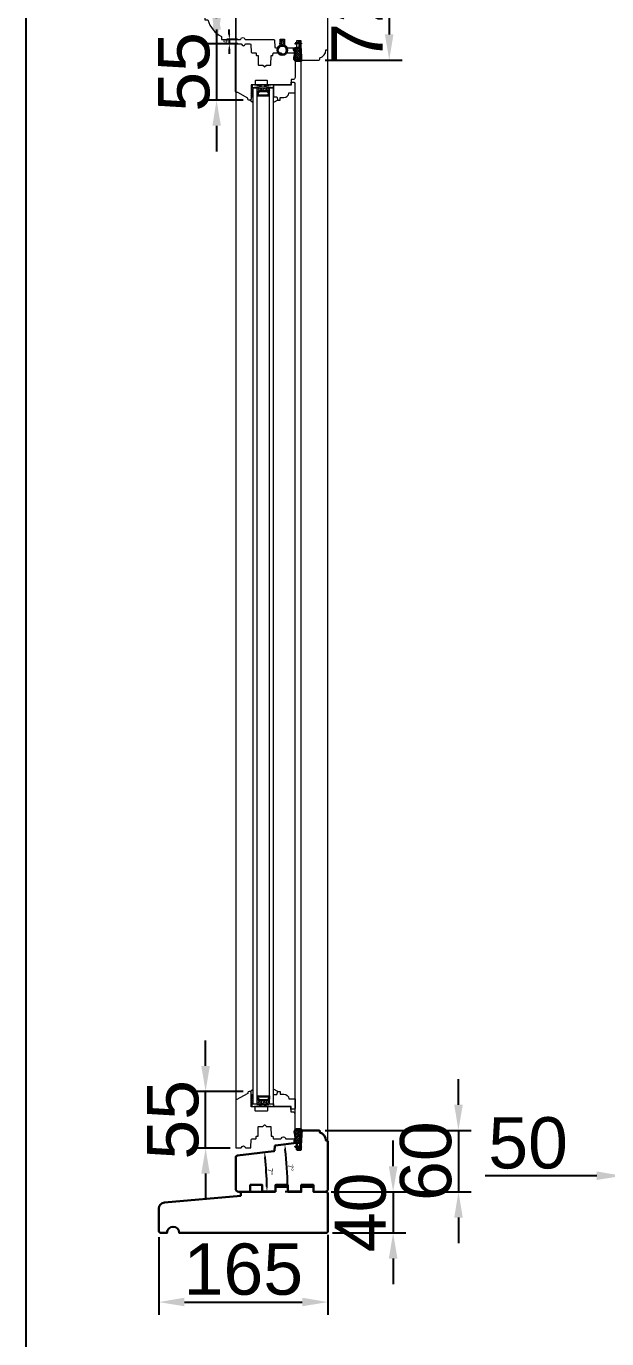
# Model space of a CAD drawing. Header units: millimetres. Extents: x 0 to 182016, y 11 to 3710.
# Drawn here: x 41626 to 42192, y 1060 to 2340 of the extents above; entities that cross this region are included whole.
import ezdxf

# ---------------------------------------------------------------- set-up
doc = ezdxf.new("R2010")
doc.units = ezdxf.units.MM
for name, color, linetype, lineweight in [('Matmenys', 10, 'Continuous', 20), ('OTHER', 251, 'Continuous', 13), ('Stakta', 7, 'Continuous', 25), ('Testinės profilio linijos', 7, 'Continuous', 5), ('Varčia', 7, 'Continuous', 25)]:
    doc.layers.add(name, color=color, linetype=linetype, lineweight=lineweight)
doc.layers.add('Stiklo paketas', color=7, linetype='Continuous')
doc.styles.get("Standard").update_dxf_attribs({"font": 'arial.ttf'})
doc.dimstyles.new('2', dxfattribs={"dimscale": 2, "dimtxt": 2.5, "dimasz": 2.5, "dimexe": 1.25, "dimexo": 0.625, "dimtad": 1, "dimtxsty": 'Standard', "dimcen": 2.5, "dimadec": 0, "dimazin": 0, "dimtfac": 1, "dimtmove": 0, "dimatfit": 3, "dimfxl": 1, "dimarcsym": 0})
doc.dimstyles.new('Padidinti matmenys', dxfattribs={"dimscale": 10, "dimtxt": 5, "dimasz": 2.5, "dimexe": 1.25, "dimexo": 0.625, "dimtad": 1, "dimdec": 1, "dimtxsty": 'Standard', "dimcen": 2.5, "dimadec": 0, "dimazin": 0, "dimtfac": 1, "dimtdec": 1, "dimtmove": 0, "dimatfit": 3, "dimfxl": 1, "dimarcsym": 0})

# ---------------------------------------------------------------- blocks, each defined once
blk = doc.blocks.new('Qlon3053')
at = {"layer": 'Matmenys'}
h = blk.add_hatch(dxfattribs=at)
h.set_pattern_fill('ANSI37', color=252, scale=0.5, angle=-180, style=0)
edge = h.paths.add_edge_path()
edge.add_arc((271882.7, 13480.7), 0.1, 0, 90)
edge.add_line((271882.7, 13480.8), (271881.1, 13480.8))
edge.add_arc((271881.1, 13481), 0.25, 90, 270, ccw=False)
edge.add_line((271881.1, 13481.3), (271883.2, 13481.3))
edge.add_arc((271883.2, 13481.2), 0.1, 0, 90, ccw=False)
edge.add_line((271883.3, 13481.2), (271883.4, 13481.2))
edge.add_line((271883.4, 13481.2), (271883.4, 13483.2))
edge.add_spline(control_points=[(271883.4, 13483.2), (271883.3, 13483.3), (271883.3, 13483.3), (271883.3, 13483.4), (271883.3, 13483.4), (271883.3, 13483.5), (271883.3, 13483.5), (271883.2, 13483.5), (271883.2, 13483.5), (271883.1, 13483.5), (271883, 13483.5), (271882.8, 13483.5), (271882.6, 13483.5), (271882.1, 13483.5), (271881.9, 13483.4), (271881.5, 13483.4), (271881.3, 13483.4), (271880.7, 13483.4), (271880.3, 13483.4), (271879.6, 13483.3), (271879.2, 13483.3), (271878.6, 13483.1), (271878.4, 13483.1), (271878, 13482.9), (271877.8, 13482.8), (271877.5, 13482.6), (271877.3, 13482.4), (271877.1, 13482.2), (271877, 13482), (271876.8, 13481.7), (271876.8, 13481.6), (271876.7, 13481.3), (271876.7, 13481.1), (271876.8, 13480.5), (271876.9, 13480.1), (271877.1, 13479.2), (271877.2, 13478.8), (271877.5, 13477.7), (271877.7, 13477.1), (271877.9, 13476.1), (271877.9, 13475.8), (271878, 13475.2), (271878, 13474.8), (271878, 13474.3), (271877.9, 13474), (271877.8, 13473.6), (271877.7, 13473.5), (271877.5, 13473.2), (271877.4, 13473), (271877.3, 13472.7), (271877.2, 13472.5), (271877.1, 13472.2), (271877.1, 13472), (271877.1, 13471.6), (271877.1, 13471.5), (271877.2, 13471.3), (271877.2, 13471.2), (271877.4, 13471.1), (271877.4, 13471), (271877.7, 13470.9), (271878, 13470.8), (271878.5, 13470.8), (271878.8, 13470.7), (271879.4, 13470.7), (271879.7, 13470.7), (271880.2, 13470.7), (271880.5, 13470.7), (271880.9, 13470.7), (271881.1, 13470.7), (271881.4, 13470.7), (271881.6, 13470.7), (271881.9, 13470.6), (271882, 13470.6), (271882.2, 13470.5), (271882.3, 13470.5), (271882.5, 13470.4), (271882.5, 13470.3), (271882.6, 13470.2), (271882.6, 13470.1), (271882.7, 13470), (271882.7, 13470), (271882.8, 13469.9), (271882.8, 13469.8), (271882.8, 13469.8)], knot_values=[0, 0, 0, 0, 0.224507, 0.224507, 0.377043, 0.377043, 0.52958, 0.52958, 0.808298, 0.808298, 1.087015, 1.087015, 1.624441, 1.624441, 2.161868, 2.161868, 2.699294, 2.699294, 3.774146, 3.774146, 5.033441, 5.033441, 5.86563, 5.86563, 6.506014, 6.506014, 7.146398, 7.146398, 7.799624, 7.799624, 8.35632, 8.35632, 8.913016, 8.913016, 10.239934, 10.239934, 11.566852, 11.566852, 13.597076, 13.597076, 14.458218, 14.458218, 15.319359, 15.319359, 15.985602, 15.985602, 16.506102, 16.506102, 17.026602, 17.026602, 17.547102, 17.547102, 18.167245, 18.167245, 18.717626, 18.717626, 19.146577, 19.146577, 19.575527, 19.575527, 20.389825, 20.389825, 21.204123, 21.204123, 21.965545, 21.965545, 22.726967, 22.726967, 23.222907, 23.222907, 23.718847, 23.718847, 24.018441, 24.018441, 24.25493, 24.25493, 24.411999, 24.411999, 24.550107, 24.550107, 24.688215, 24.688215, 24.809912, 24.809912, 24.809912, 24.809912], degree=3, periodic=0)
edge.add_line((271882.8, 13469.8), (271882.8, 13480.7))
at = {"color": 1}
for p, q in [((271883.4, 13483.2), (271883.4, 13467.9)), ((271883.6, 13483.2), (271883.6, 13467.9)), ((271882.5, 13469.7), (271882.5, 13467.9))]:
    blk.add_line(p, q, dxfattribs=at)
for p, q in [((271883.2, 13481.3), (271881.1, 13481.3)), ((271882.7, 13480.8), (271881.1, 13480.8)), ((271882.8, 13465.8), (271882.8, 13480.7)), ((271883.3, 13465.9), (271883.3, 13481.2)), ((271883.3, 13481.2), (271883.4, 13481.2)), ((271878.4, 13466), (271878.5, 13467)), ((271882.8, 13465.3), (271878.4, 13466)), ((271881.8, 13466.5), (271878.5, 13467)), ((271881.7, 13466), (271881.8, 13466.5)), ((271882.8, 13465.8), (271881.7, 13466)), ((271882.8, 13465.2), (271882.8, 13465.3)), ((271883.3, 13465.2), (271882.8, 13465.2)), ((271884.3, 13467), (271883.3, 13465.9)), ((271884.3, 13466.3), (271883.3, 13465.2)), ((271884.3, 13466.3), (271884.3, 13467))]:
    blk.add_line(p, q)
for centre, radius, start, end in [((271881.1, 13481), 0.25, 90, 270), ((271882.7, 13480.7), 0.1, 0, 90), ((271883.2, 13481.2), 0.1, 0, 90)]:
    blk.add_arc(centre, radius, start, end)
blk.add_spline([(271883.6, 13483.2), (271883.5, 13483.6), (271882.2, 13483.8), (271877.6, 13483), (271876.6, 13481.9), (271876.7, 13479.7), (271877.1, 13478.1), (271877.6, 13475.9), (271877.5, 13473.9), (271877.1, 13473), (271876.9, 13471.1), (271879.7, 13470.4), (271881.2, 13470.4), (271881.9, 13470.3), (271882.3, 13470), (271882.5, 13469.7)], degree=3, dxfattribs=at)
blk.add_open_spline([(271883.4, 13483.2), (271883.3, 13483.3), (271883.3, 13483.3), (271883.3, 13483.4), (271883.3, 13483.4), (271883.3, 13483.5), (271883.3, 13483.5), (271883.2, 13483.5), (271883.2, 13483.5), (271883.1, 13483.5), (271883, 13483.5), (271882.8, 13483.5), (271882.6, 13483.5), (271882.1, 13483.5), (271881.9, 13483.4), (271881.5, 13483.4), (271881.3, 13483.4), (271880.7, 13483.4), (271880.3, 13483.4), (271879.6, 13483.3), (271879.2, 13483.3), (271878.6, 13483.1), (271878.4, 13483.1), (271878, 13482.9), (271877.8, 13482.8), (271877.5, 13482.6), (271877.3, 13482.4), (271877.1, 13482.2), (271877, 13482), (271876.8, 13481.7), (271876.8, 13481.6), (271876.7, 13481.3), (271876.7, 13481.1), (271876.8, 13480.5), (271876.9, 13480.1), (271877.1, 13479.2), (271877.2, 13478.8), (271877.5, 13477.7), (271877.7, 13477.1), (271877.9, 13476.1), (271877.9, 13475.8), (271878, 13475.2), (271878, 13474.8), (271878, 13474.3), (271877.9, 13474), (271877.8, 13473.6), (271877.7, 13473.5), (271877.5, 13473.2), (271877.4, 13473), (271877.3, 13472.7), (271877.2, 13472.5), (271877.1, 13472.2), (271877.1, 13472), (271877.1, 13471.6), (271877.1, 13471.5), (271877.2, 13471.3), (271877.2, 13471.2), (271877.4, 13471.1), (271877.4, 13471), (271877.7, 13470.9), (271878, 13470.8), (271878.5, 13470.8), (271878.8, 13470.7), (271879.4, 13470.7), (271879.7, 13470.7), (271880.2, 13470.7), (271880.5, 13470.7), (271880.9, 13470.7), (271881.1, 13470.7), (271881.4, 13470.7), (271881.6, 13470.7), (271881.9, 13470.6), (271882, 13470.6), (271882.2, 13470.5), (271882.3, 13470.5), (271882.5, 13470.4), (271882.5, 13470.3), (271882.6, 13470.2), (271882.6, 13470.1), (271882.7, 13470), (271882.7, 13470), (271882.8, 13469.9), (271882.8, 13469.8), (271882.8, 13469.8)], degree=3, knots=[0, 0, 0, 0, 0.224507, 0.224507, 0.377043, 0.377043, 0.52958, 0.52958, 0.808298, 0.808298, 1.087015, 1.087015, 1.624441, 1.624441, 2.161868, 2.161868, 2.699294, 2.699294, 3.774146, 3.774146, 5.033441, 5.033441, 5.86563, 5.86563, 6.506014, 6.506014, 7.146398, 7.146398, 7.799624, 7.799624, 8.35632, 8.35632, 8.913016, 8.913016, 10.239934, 10.239934, 11.566852, 11.566852, 13.597076, 13.597076, 14.458218, 14.458218, 15.319359, 15.319359, 15.985602, 15.985602, 16.506102, 16.506102, 17.026602, 17.026602, 17.547102, 17.547102, 18.167245, 18.167245, 18.717626, 18.717626, 19.146577, 19.146577, 19.575527, 19.575527, 20.389825, 20.389825, 21.204123, 21.204123, 21.965545, 21.965545, 22.726967, 22.726967, 23.222907, 23.222907, 23.718847, 23.718847, 24.018441, 24.018441, 24.25493, 24.25493, 24.411999, 24.411999, 24.550107, 24.550107, 24.688215, 24.688215, 24.809912, 24.809912, 24.809912, 24.809912], dxfattribs=at)
blk = doc.blocks.new('*D1662')
at = {"layer": 'Defpoints', "color": 0, "transparency": 16777216}
for p in [(41867.7, 1242.6), (41832.3, 1238.3), (41860.8, 1216), (41857.5, 1203.1), (41868.5, 1203.1)]:
    blk.add_point(p, dxfattribs=at)
at = {"layer": 'Matmenys', "color": 0, "lineweight": -2, "transparency": 16777216}
blk.add_arc((41546, 1203.1), 315, 0.9094, 6.0906, dxfattribs=at)
at = {"layer": 'Matmenys', "color": 0, "transparency": 16777216}
for points in [[(41858.4, 1236.5), (41860.1, 1236.7), (41858.7, 1241.5)], [(41861.8, 1208.1), (41860.2, 1208.1), (41861, 1203.1)]]:
    blk.add_solid(points, dxfattribs=at)
at = {"layer": 'Matmenys', "color": 0, "lineweight": 5, "transparency": 16777216, "insert": (41864.2, 1222.6), "char_height": 5, "attachment_point": 5, "rotation": 273.5}
blk.add_mtext('7°', dxfattribs=at)
blk = doc.blocks.new('*D1663')
at = {"layer": 'Defpoints', "color": 0, "transparency": 16777216}
for p in [(41869.4, 1248.2), (41890, 1250.7), (41880.9, 1218.6), (41882.5, 1203.1), (41893.5, 1203.1)]:
    blk.add_point(p, dxfattribs=at)
at = {"layer": 'Matmenys', "color": 0, "lineweight": -2, "transparency": 16777216}
blk.add_line((41881.3, 1203.1), (41878.7, 1203.1), dxfattribs=at)
blk.add_arc((41502.4, 1203.1), 378.8, 0.7562, 6.2438, dxfattribs=at)
at = {"layer": 'Matmenys', "color": 0, "transparency": 16777216}
for points in [[(41878.1, 1244.2), (41879.8, 1244.4), (41878.4, 1249.3)], [(41882, 1208.1), (41880.3, 1208.1), (41881.2, 1203.1)]]:
    blk.add_solid(points, dxfattribs=at)
at = {"layer": 'Matmenys', "color": 0, "lineweight": 5, "transparency": 16777216, "insert": (41884.2, 1226.5), "char_height": 5, "attachment_point": 5, "rotation": 273.5}
blk.add_mtext('7°', dxfattribs=at)
blk = doc.blocks.new('*D2071')
at = {"color": 0, "lineweight": -2, "transparency": 16777216}
for p, q in [((41801.2, 1325.7), (41801.2, 1350.7)), ((41837.8, 1300.7), (41788.7, 1300.7)), ((41801.2, 1245.7), (41801.2, 1300.7)), ((41825.3, 1245.7), (41788.7, 1245.7)), ((41801.2, 1220.7), (41801.2, 1195.7))]:
    blk.add_line(p, q, dxfattribs=at)
at = {"color": 0, "transparency": 16777216}
for points in [[(41797, 1325.7), (41805.3, 1325.7), (41801.2, 1300.7)], [(41797, 1220.7), (41805.3, 1220.7), (41801.2, 1245.7)]]:
    blk.add_solid(points, dxfattribs=at)
at = {"layer": 'Defpoints', "color": 0, "transparency": 16777216}
for p in [(41801.2, 1300.7), (41844, 1300.7), (41831.5, 1245.7)]:
    blk.add_point(p, dxfattribs=at)
at = {"color": 0, "lineweight": 5, "transparency": 16777216, "insert": (41769.5, 1273.2), "char_height": 50, "attachment_point": 5, "rotation": 90}
blk.add_mtext('55', dxfattribs=at)
blk = doc.blocks.new('*D1665')
at = {"layer": 'Defpoints', "color": 0, "transparency": 16777216}
for p in [(41824.3, 2322.9), (41833.5, 2326.9), (41833.8, 2322.9)]:
    blk.add_point(p, dxfattribs=at)
at = {"layer": 'Matmenys', "color": 0, "lineweight": -2, "transparency": 16777216}
for p, q in [((41824.3, 2331.9), (41824.3, 2336.9)), ((41832.3, 2326.9), (41821.8, 2326.9)), ((41832.5, 2322.9), (41821.8, 2322.9)), ((41824.3, 2326.9), (41824.3, 2322.9)), ((41824.3, 2317.9), (41824.3, 2312.9))]:
    blk.add_line(p, q, dxfattribs=at)
at = {"layer": 'Matmenys', "color": 0, "transparency": 16777216}
for points in [[(41823.5, 2331.9), (41825.2, 2331.9), (41824.3, 2326.9)], [(41823.5, 2317.9), (41825.2, 2317.9), (41824.3, 2322.9)]]:
    blk.add_solid(points, dxfattribs=at)
at = {"layer": 'Matmenys', "color": 0, "lineweight": 5, "transparency": 16777216, "insert": (41820.6, 2324.9), "char_height": 5, "attachment_point": 5, "rotation": 90}
blk.add_mtext('4', dxfattribs=at)
blk = doc.blocks.new('*D2068')
at = {"color": 0, "lineweight": -2, "transparency": 16777216}
for p, q in [((41917.8, 2378.9), (41992.8, 2378.9)), ((41980.3, 2353.9), (41980.3, 2331.9)), ((41917.8, 2306.9), (41992.8, 2306.9))]:
    blk.add_line(p, q, dxfattribs=at)
at = {"color": 0, "transparency": 16777216}
for points in [[(41976.1, 2353.9), (41984.4, 2353.9), (41980.3, 2378.9)], [(41976.1, 2331.9), (41984.4, 2331.9), (41980.3, 2306.9)]]:
    blk.add_solid(points, dxfattribs=at)
at = {"layer": 'Defpoints', "color": 0, "transparency": 16777216}
for p in [(41911.5, 2378.9), (41911.5, 2306.9), (41980.3, 2306.9)]:
    blk.add_point(p, dxfattribs=at)
at = {"color": 0, "lineweight": 5, "transparency": 16777216, "insert": (41948.9, 2342.9), "char_height": 50, "attachment_point": 5, "rotation": 90}
blk.add_mtext('72', dxfattribs=at)
blk = doc.blocks.new('*D2069')
at = {"color": 0, "lineweight": -2, "transparency": 16777216}
for p, q in [((41811.9, 2347.9), (41811.9, 2372.9)), ((41826.3, 2322.9), (41799.4, 2322.9)), ((41811.9, 2322.9), (41811.9, 2267.9)), ((41837.8, 2267.9), (41799.4, 2267.9)), ((41811.9, 2242.9), (41811.9, 2217.9))]:
    blk.add_line(p, q, dxfattribs=at)
at = {"color": 0, "transparency": 16777216}
for points in [[(41807.8, 2347.9), (41816.1, 2347.9), (41811.9, 2322.9)], [(41807.8, 2242.9), (41816.1, 2242.9), (41811.9, 2267.9)]]:
    blk.add_solid(points, dxfattribs=at)
at = {"layer": 'Defpoints', "color": 0, "transparency": 16777216}
for p in [(41832.5, 2322.9), (41811.9, 2267.9), (41844, 2267.9)]:
    blk.add_point(p, dxfattribs=at)
at = {"color": 0, "lineweight": 5, "transparency": 16777216, "insert": (41780.2, 2295.4), "char_height": 50, "attachment_point": 5, "rotation": 90}
blk.add_mtext('55', dxfattribs=at)
blk = doc.blocks.new('*D2070')
at = {"color": 0, "lineweight": -2, "transparency": 16777216}
for p, q in [((41811.9, 2441.7), (41811.9, 2466.7)), ((41837.8, 2416.7), (41799.4, 2416.7)), ((41811.9, 2361.7), (41811.9, 2416.7)), ((41826.5, 2361.7), (41799.4, 2361.7)), ((41811.9, 2336.7), (41811.9, 2311.7))]:
    blk.add_line(p, q, dxfattribs=at)
at = {"color": 0, "transparency": 16777216}
for points in [[(41807.8, 2441.7), (41816.1, 2441.7), (41811.9, 2416.7)], [(41807.8, 2336.7), (41816.1, 2336.7), (41811.9, 2361.7)]]:
    blk.add_solid(points, dxfattribs=at)
at = {"layer": 'Defpoints', "color": 0, "transparency": 16777216}
for p in [(41811.9, 2416.7), (41844, 2416.7), (41832.7, 2361.7)]:
    blk.add_point(p, dxfattribs=at)
at = {"color": 0, "lineweight": 5, "transparency": 16777216, "insert": (41780.2, 2389.2), "char_height": 50, "attachment_point": 5, "rotation": 90}
blk.add_mtext('55', dxfattribs=at)
blk = doc.blocks.new('*D1676')
at = {"color": 0, "lineweight": -2, "transparency": 16777216}
for p, q in [((41755.5, 1158.7), (41755.5, 1082.9)), ((41920.5, 1161.1), (41920.5, 1082.9)), ((41780.5, 1095.4), (41895.5, 1095.4))]:
    blk.add_line(p, q, dxfattribs=at)
at = {"color": 0, "transparency": 16777216}
for points in [[(41780.5, 1099.6), (41780.5, 1091.3), (41755.5, 1095.4)], [(41895.5, 1099.6), (41895.5, 1091.3), (41920.5, 1095.4)]]:
    blk.add_solid(points, dxfattribs=at)
at = {"layer": 'Defpoints', "color": 0, "transparency": 16777216}
for p in [(41920.5, 1167.3), (41755.5, 1164.9), (41920.5, 1095.4)]:
    blk.add_point(p, dxfattribs=at)
at = {"color": 0, "lineweight": 5, "transparency": 16777216, "insert": (41838, 1127.2), "char_height": 50, "attachment_point": 5}
blk.add_mtext('165', dxfattribs=at)
blk = doc.blocks.new('*D1677')
at = {"color": 0, "lineweight": -2, "transparency": 16777216}
for p, q in [((41984.1, 1227.9), (41984.1, 1252.9)), ((41925, 1202.9), (41996.6, 1202.9)), ((41984.1, 1202.9), (41984.1, 1162.9)), ((41925, 1162.9), (41996.6, 1162.9)), ((41984.1, 1137.9), (41984.1, 1112.9))]:
    blk.add_line(p, q, dxfattribs=at)
at = {"color": 0, "transparency": 16777216}
for points in [[(41979.9, 1227.9), (41988.3, 1227.9), (41984.1, 1202.9)], [(41979.9, 1137.9), (41988.3, 1137.9), (41984.1, 1162.9)]]:
    blk.add_solid(points, dxfattribs=at)
at = {"layer": 'Defpoints', "color": 0, "transparency": 16777216}
for p in [(41918.8, 1202.9), (41918.8, 1162.9), (41984.1, 1162.9)]:
    blk.add_point(p, dxfattribs=at)
at = {"color": 0, "lineweight": 5, "transparency": 16777216, "insert": (41952.3, 1182.9), "char_height": 50, "attachment_point": 5, "rotation": 90}
blk.add_mtext('40', dxfattribs=at)
blk = doc.blocks.new('*D1678')
at = {"color": 0, "lineweight": -2, "transparency": 16777216}
for p, q in [((42047.8, 1287.9), (42047.8, 1312.9)), ((41917.8, 1262.9), (42060.3, 1262.9)), ((42047.8, 1262.9), (42047.8, 1202.9)), ((41923.8, 1202.9), (42060.3, 1202.9)), ((42047.8, 1177.9), (42047.8, 1152.9))]:
    blk.add_line(p, q, dxfattribs=at)
at = {"color": 0, "transparency": 16777216}
for points in [[(42043.7, 1287.9), (42052, 1287.9), (42047.8, 1262.9)], [(42043.7, 1177.9), (42052, 1177.9), (42047.8, 1202.9)]]:
    blk.add_solid(points, dxfattribs=at)
at = {"layer": 'Defpoints', "color": 0, "transparency": 16777216}
for p in [(41911.5, 1262.9), (41917.5, 1202.9), (42047.8, 1202.9)]:
    blk.add_point(p, dxfattribs=at)
at = {"color": 0, "lineweight": 5, "transparency": 16777216, "insert": (42016.1, 1232.9), "char_height": 50, "attachment_point": 5, "rotation": 90}
blk.add_mtext('60', dxfattribs=at)
blk = doc.blocks.new('*D2076')
at = {"color": 0, "lineweight": -2, "ltscale": 0.1, "transparency": 16777216}
for p, q in [((42207.7, 1209.2), (42207.7, 1231.1)), ((42257.7, 1209.2), (42257.7, 1231.1)), ((42182.7, 1218.6), (42073.7, 1218.6)), ((42257.7, 1218.6), (42207.7, 1218.6)), ((42282.7, 1218.6), (42307.7, 1218.6))]:
    blk.add_line(p, q, dxfattribs=at)
at = {"color": 0, "ltscale": 0.1, "transparency": 16777216}
for points in [[(42182.7, 1222.8), (42182.7, 1214.5), (42207.7, 1218.6)], [(42282.7, 1222.8), (42282.7, 1214.5), (42257.7, 1218.6)]]:
    blk.add_solid(points, dxfattribs=at)
at = {"layer": 'Defpoints', "color": 0, "ltscale": 0.1, "transparency": 16777216}
for p in [(42207.7, 1218.6), (42207.7, 1202.9), (42257.7, 1202.9)]:
    blk.add_point(p, dxfattribs=at)
at = {"color": 0, "ltscale": 0.1, "transparency": 16777216, "insert": (42115.7, 1250.4), "char_height": 50, "attachment_point": 5}
blk.add_mtext('50', dxfattribs=at)

msp = doc.modelspace()

# ---------------------------------------------------------------- hatches: boundary and pattern name
at = {"lineweight": 0, "ltscale": 0.5}
h = msp.add_hatch(dxfattribs=at)
h.set_pattern_fill('ANSI37', color=256, scale=0.5, style=0)
h.set_pattern_definition([(45, (41845.5122, 2283.4374), (-1.12253, 1.12253), []), (135, (41845.5122, 2283.4374), (-1.12253, -1.12253), [])])
h.paths.add_polyline_path([(41847.5122357, 2270.9374136), (41847.5122357, 2279.9374136), (41845.5122357, 2279.9374136), (41845.5122357, 2270.9374136)])
at = {"lineweight": 0}
h = msp.add_hatch(dxfattribs=at)
h.set_pattern_fill('HEX', color=256, scale=0.25, style=0)
h.set_pattern_definition([(360, (28944.1032, 20627.2084), (-7e-16, -1.374815), [0.79375, -1.5875]), (240, (28944.1032, 20627.2084), (-1.190624716, 0.6874075), [0.79375, -1.5875]), (300, (28944.897, 20627.2084), (-1.190624716, -0.6874075), [0.79375, -1.5875])])
h.paths.add_polyline_path([(41851.5115266, 2279.9374136), (41851.5115266, 2274.9374136), (41853.5115266, 2276.9374136), (41861.5115266, 2276.9374136), (41863.5115266, 2274.9374136), (41863.5122357, 2279.9374136)])
h = msp.add_hatch(dxfattribs=at)
h.set_pattern_fill('JIS_WOOD', color=256, style=0)
h.set_pattern_definition([(315, (28944.1032, 20627.20844), (-0.5, -0.5), [])])
h.paths.add_polyline_path([(41861.5115266, 2276.9374136), (41853.5115266, 2276.9374136), (41851.5115266, 2274.9374136), (41851.5115266, 2271.9374136), (41863.5481092, 2271.9196802), (41863.5115266, 2274.9374136)])
h.paths.add_polyline_path([(41853.9257402, 2275.9374136), (41861.0973131, 2275.9374136), (41862.5115266, 2274.5232), (41862.5115266, 2272.9374136), (41852.5115266, 2272.9374136), (41852.5115266, 2274.5232)], flags=16)
at = {"lineweight": 0, "ltscale": 0.5}
h = msp.add_hatch(dxfattribs=at)
h.set_pattern_fill('ANSI37', color=256, scale=0.5, style=0)
h.set_pattern_definition([(45, (41845.521, 2119.4629), (-1.122532, 1.122532), []), (135, (41845.521, 2119.4629), (-1.122532, -1.122532), [])])
h.paths.add_polyline_path([(41847.5210014, 1297.7324202), (41847.5210014, 1288.7324202), (41845.5210014, 1288.7324202), (41845.5210014, 1297.7324202)])
at = {"lineweight": 0}
h = msp.add_hatch(dxfattribs=at)
h.set_pattern_fill('JIS_WOOD', color=256, style=0)
h.set_pattern_definition([(315, (28944.112, 20463.2339), (-0.5, -0.5), [])])
h.paths.add_polyline_path([(41861.5202923, 1291.7324202), (41853.5202923, 1291.7324202), (41851.5202923, 1293.7324202), (41851.5202923, 1296.7324202), (41863.5568749, 1296.7501536), (41863.5202923, 1293.7324202)])
h.paths.add_polyline_path([(41853.9345059, 1292.7324202), (41861.1060788, 1292.7324202), (41862.5202923, 1294.1466338), (41862.5202923, 1295.7324202), (41852.5202923, 1295.7324202), (41852.5202923, 1294.1466338)], flags=16)
h = msp.add_hatch(dxfattribs=at)
h.set_pattern_fill('HEX', color=256, scale=0.25, style=0)
h.set_pattern_definition([(360, (28944.112, 20463.2339), (-7e-16, -1.374815), [0.79375, -1.5875]), (240, (28944.112, 20463.2339), (-1.190624716, 0.6874075), [0.79375, -1.5875]), (300, (28944.9058, 20463.2339), (-1.190624716, -0.6874075), [0.79375, -1.5875])])
h.paths.add_polyline_path([(41851.5202923, 1288.7324202), (41851.5202923, 1293.7324202), (41853.5202923, 1291.7324202), (41861.5202923, 1291.7324202), (41863.5202923, 1293.7324202), (41863.5210014, 1288.7324202)])
at = {"layer": 'Matmenys'}
h = msp.add_hatch(dxfattribs=at)
h.set_pattern_fill('ANSI37', color=252, scale=0.5, angle=-180, style=0)
h.set_pattern_definition([(225, (-217091.1846, -1033212.1946), (1.1225320151, -1.1225320151), []), (315, (-217091.1846, -1033212.1946), (1.1225320151, 1.1225320151), [])])
edge = h.paths.add_edge_path()
edge.add_arc((41893.6319655, 2308.9434709), 0.1, 273.5893456117, 363.5893456117, ccw=False)
edge.add_line((41893.638226, 2308.8436671), (41892.0905403, 2308.7465839))
edge.add_arc((41892.1061915, 2308.4970743), 0.25, 93.5893456117, 273.5893456117)
edge.add_line((41892.1218427, 2308.2475647), (41894.1685477, 2308.3759503))
edge.add_arc((41894.1622872, 2308.4757542), 0.1, 273.5893456117, 363.589345619)
edge.add_line((41894.262091, 2308.4820147), (41894.337734, 2308.4867596))
edge.add_line((41894.337734, 2308.4867596), (41894.4620484, 2306.5049587))
edge.add_spline(control_points=[(41894.4620484, 2306.5049587), (41894.4502461, 2306.4258002), (41894.4390705, 2306.3558086), (41894.4172766, 2306.2720578), (41894.4078908, 2306.2484934), (41894.3951959, 2306.2246104), (41894.3889467, 2306.2165508), (41894.3633578, 2306.192063), (41894.3341208, 2306.1731701), (41894.229801, 2306.1394668), (41894.1568688, 2306.1263448), (41893.9038858, 2306.1066427), (41893.6900517, 2306.117141), (41893.2475732, 2306.1364692), (41893.0282444, 2306.1409445), (41892.6083535, 2306.1420207), (41892.4052673, 2306.1389887), (41891.81506, 2306.1262783), (41891.4470099, 2306.1131018), (41890.6938284, 2306.1133635), (41890.3170786, 2306.1318598), (41889.7239741, 2306.2350462), (41889.4964032, 2306.2949402), (41889.099302, 2306.4479759), (41888.9275143, 2306.5307252), (41888.5863466, 2306.7347254), (41888.4201439, 2306.8548402), (41888.1289842, 2307.1222853), (41888.0054042, 2307.269959), (41887.8456854, 2307.5511435), (41887.7981315, 2307.6864398), (41887.7385265, 2307.9877386), (41887.7278232, 2308.1513386), (41887.7415671, 2308.7359354), (41887.8363213, 2309.199851), (41888.0080636, 2310.0923471), (41888.0917582, 2310.5194274), (41888.3029445, 2311.597776), (41888.4366786, 2312.2558266), (41888.5616046, 2313.2489285), (41888.5920984, 2313.5525296), (41888.6164338, 2314.1745732), (41888.6088931, 2314.4904773), (41888.5240088, 2315.0396855), (41888.4626701, 2315.2757689), (41888.2902098, 2315.6764203), (41888.1953613, 2315.8350529), (41888.011093, 2316.1337117), (41887.9212354, 2316.2751689), (41887.7651524, 2316.5769518), (41887.6951822, 2316.7420045), (41887.575451, 2317.1071262), (41887.5324485, 2317.3080763), (41887.5085498, 2317.6474929), (41887.5217556, 2317.7894784), (41887.5817948, 2317.9846991), (41887.618535, 2318.0500269), (41887.7270841, 2318.1767503), (41887.7991503, 2318.2359281), (41888.0632379, 2318.3930057), (41888.3043461, 2318.4745053), (41888.8547571, 2318.5911226), (41889.1629522, 2318.6276541), (41889.75917, 2318.6809256), (41890.046721, 2318.7001481), (41890.5772109, 2318.7435075), (41890.8254693, 2318.7656437), (41891.2302716, 2318.801858), (41891.387675, 2318.8159445), (41891.7116073, 2318.8440666), (41891.8899246, 2318.8591026), (41892.1927916, 2318.9273876), (41892.3106136, 2318.9630227), (41892.5230924, 2319.0586194), (41892.6170072, 2319.1117663), (41892.762201, 2319.2304071), (41892.8172191, 2319.2860293), (41892.9063111, 2319.4097965), (41892.9391905, 2319.4734236), (41892.9873586, 2319.5922876), (41893.0042399, 2319.6493647), (41893.0301838, 2319.749945), (41893.0399014, 2319.7943406), (41893.0489373, 2319.8353369)], knot_values=[0, 0, 0, 0, 0.2245066002, 0.2245066002, 0.377043448, 0.377043448, 0.5295802957, 0.5295802957, 0.8082977366, 0.8082977366, 1.0870151774, 1.0870151774, 1.6244414062, 1.6244414062, 2.161867635, 2.161867635, 2.6992938638, 2.6992938638, 3.7741463214, 3.7741463214, 5.0334406395, 5.0334406395, 5.8656302806, 5.8656302806, 6.5060139406, 6.5060139406, 7.1463976006, 7.1463976006, 7.7996240151, 7.7996240151, 8.3563201169, 8.3563201169, 8.9130162187, 8.9130162187, 10.239934143, 10.239934143, 11.5668520673, 11.5668520673, 13.5970761059, 13.5970761059, 14.4582175179, 14.4582175179, 15.3193589298, 15.3193589298, 15.9856015553, 15.9856015553, 16.5061017172, 16.5061017172, 17.0266018791, 17.0266018791, 17.547102041, 17.547102041, 18.1672448488, 18.1672448488, 18.7176261004, 18.7176261004, 19.1465766047, 19.1465766047, 19.5755271091, 19.5755271091, 20.3898249977, 20.3898249977, 21.2041228863, 21.2041228863, 21.9655448497, 21.9655448497, 22.7269668131, 22.7269668131, 23.2229068178, 23.2229068178, 23.7188468224, 23.7188468224, 24.0184411081, 24.0184411081, 24.2549295987, 24.2549295987, 24.4119994701, 24.4119994701, 24.5501072405, 24.5501072405, 24.6882150108, 24.6882150108, 24.8099116426, 24.8099116426, 24.8099116426, 24.8099116426], degree=3, periodic=0)
edge.add_line((41893.0489373, 2319.8353369), (41893.7317694, 2308.9497314))

# ---------------------------------------------------------------- linework, layer by layer
at = {"lineweight": 5}
msp.add_line((41830.521002, 3002.2788935), (41830.5210013, 1287.3540305), dxfattribs=at)
for p, q in [((41892.7695706, 2324.2889589), (41888.4224802, 2323.3055124)), ((41888.4224802, 2323.3055124), (41888.643135, 2322.3301604)), ((41891.8631415, 2323.0586256), (41888.643135, 2322.3301604)), ((41892.8012773, 2323.7834965), (41891.7528141, 2323.5463016)), ((41891.7528141, 2323.5463016), (41891.8631415, 2323.0586256)), ((41893.2593509, 2324.4675473), (41892.7603317, 2324.4362448)), ((41892.7603317, 2324.4362448), (41892.7695706, 2324.2889589)), ((41892.8012773, 2323.7834965), (41893.7317694, 2308.9497314)), ((41894.3258155, 2323.437206), (41893.2593509, 2324.4675473)), ((41893.304971, 2323.7402786), (41894.262091, 2308.4820147)), ((41894.3727135, 2322.6895653), (41893.304971, 2323.7402786)), ((41894.3258155, 2323.437206), (41894.3727135, 2322.6895653)), ((41893.638226, 2308.8436671), (41892.0905403, 2308.7465839)), ((41894.1685477, 2308.3759503), (41892.1218427, 2308.2475647)), ((41894.262091, 2308.4820147), (41894.337734, 2308.4867596))]:
    msp.add_line(p, q)
at = {"color": 1}
for p, q in [((41892.7559692, 2319.8999097), (41892.6455396, 2321.660361)), ((41894.4620484, 2306.5049587), (41893.5063911, 2321.7399034)), ((41894.7587685, 2306.4607185), (41893.7974738, 2321.7855339))]:
    msp.add_line(p, q, dxfattribs=at)
at = {"lineweight": 0}
for p, q in [((41845.5122357, 2279.9374136), (41848.5122357, 2279.9374136)), ((41867.5115266, 2279.9374136), (41846.5115266, 2282.9374136)), ((41867.5115266, 2282.9374136), (41846.5115266, 2279.9374136)), ((41844.5122357, 2267.9374136), (41847.5122357, 2265.6507485)), ((41845.5122357, 2270.9374136), (41847.5122357, 2270.9374136)), ((41871.5122357, 2267.9374136), (41867.5122357, 2265.6507485)), ((41844.5210014, 1300.7324202), (41847.5210014, 1303.0190853)), ((41845.5210014, 1297.7324202), (41847.5210014, 1297.7324202)), ((41871.5210014, 1300.7324202), (41867.5210014, 1303.0190853)), ((41845.5210014, 1288.7324202), (41848.5210014, 1288.7324202)), ((41867.5202923, 1288.7324202), (41846.5202923, 1285.7324202)), ((41867.5202923, 1285.7324202), (41846.5202923, 1288.7324202))]:
    msp.add_line(p, q, dxfattribs=at)
msp.add_lwpolyline([(47125.5945936, 3710.4502728), (47125.5945936, 10.9108603), (41626.2792508, 10.9108603), (41626.2792508, 3710.4502728)], close=True)
at = {"lineweight": 5}
msp.add_lwpolyline([(41830.5210006, 2342.9374136), (41830.5210006, 2332.9374136), (41830.5210006, 2332.9374136), (41830.5210006, 2328.4374136, 0.4142135624), (41832.0210006, 2326.9374136), (41835.0715109, 2326.9374136, 0.3563939587), (41835.5614088, 2327.3374136, -0.8164965809), (41839.4805924, 2327.3374136, 0.3563939587), (41839.9704904, 2326.9374136), (41867.5296894, 2326.9374136, -0.4116598905), (41868.5296514, 2325.9461401), (41868.5821649, 2319.9286871, 0.4116598905), (41869.5821268, 2318.9374136), (41871.215528, 2318.9374136, 0.2720281141), (41871.6522923, 2319.1940271, -0.164173551), (41874.0199351, 2321.3427383), (41874.0199351, 2327.4374136), (41878.0199351, 2327.4374136), (41878.0199351, 2321.3427383, -0.164173551), (41880.3875779, 2319.1940271, 0.2720281141), (41880.8243422, 2318.9374136), (41890.2210006, 2318.9374136), (41890.2210006, 2325.9374136), (41894.2210006, 2325.9374136), (41894.2210006, 2318.6599707, -0.2023892741), (41894.5296514, 2317.9461401), (41894.6170723, 2307.9286871, 0.4116598905), (41895.6170343, 2306.9374136), (41911.5122357, 2306.9374136, 0.4116598905), (41912.5121976, 2307.9286871), (41912.5191098, 2308.7207452, -0.3199404334), (41912.7237397, 2309.0025683, 0.3090857966), (41918.5120229, 2316.651879, -0.4001549105), (41918.811674, 2316.9374136), (41919.5210006, 2316.9374136, 0.4142135624), (41920.5210006, 2317.9374136), (41920.5210006, 2367.9374136, 0.4142135624)], format="xyb", dxfattribs=at)
for points in [[(41800.5210006, 2346.0344662), (41803.5210006, 2346.0344662, 0.2190491251), (41816.854334, 2329.9374136), (41816.854334, 2326.9374136), (41830.5210006, 2326.9374136), (41830.5210006, 2351.9374136), (41800.5210006, 2349.3127537)], [(41845.4511102, 1246.7236937), (41845.5123506, 1253.7411467, -0.4116598905), (41846.5123126, 1254.7324202), (41850.050838, 1254.7324202, 0.4040361542), (41850.5505504, 1255.2149704), (41850.6108907, 1256.94289, -0.4040262258), (41850.910708, 1257.2324202), (41851.9638296, 1257.2324202, 0.4091108014), (41852.4637534, 1257.723694), (41852.6158562, 1266.4376559, -0.4091108014), (41852.9158105, 1266.7324202), (41856.9396305, 1266.7324202, 0.1989123674), (41857.2931839, 1266.8788668), (41858.5588693, 1268.1445522, -0.4142135624), (41858.9831334, 1268.1445522), (41860.2488188, 1266.8788668, 0.1989123674), (41860.6023722, 1266.7324202), (41864.6261922, 1266.7324202, -0.4091108014), (41864.9261465, 1266.4376559), (41865.0782492, 1257.723694, 0.4091108014), (41865.5781731, 1257.2324202), (41866.6312947, 1257.2324202, -0.4040262258), (41866.931112, 1256.94289), (41866.9914522, 1255.2149704, 0.4040262258), (41867.4911477, 1254.7324202), (41874.5715116, 1254.7324202, 0.3563939587), (41875.0614096, 1255.1324202, -0.8164965809), (41878.9805931, 1255.1324202, 0.3563939587), (41879.4704911, 1254.7324202), (41887.5210013, 1254.7324202, 0.4142135624), (41888.5210013, 1255.7324202), (41888.5210013, 1278.7324202, 0.4142135624), (41886.5210013, 1280.7324202), (41884.8183947, 1280.7324202, -0.4116598905), (41884.5184061, 1281.0298022), (41884.4816924, 1285.2367835, 0.4116598905), (41883.9817114, 1285.7324202), (41862.0515644, 1285.7324202, 0.4116598905), (41861.5515835, 1285.2367835), (41861.5235966, 1282.0298022, -0.4116598905), (41861.223608, 1281.7324202), (41849.8183947, 1281.7324202, -0.4116598905), (41849.5184061, 1282.0298022), (41849.4904192, 1285.2367835, 0.4116598905), (41848.9904383, 1285.7324202), (41845.5210013, 1285.7324202), (41845.5210013, 1299.7324202, 0.4142135624), (41844.5210013, 1300.7324202), (41843.5297663, 1300.7324202, 0.4116598905), (41842.5298044, 1299.7411467), (41842.5210013, 1298.7324202), (41831.0515298, 1292.633994, 0.2773245441), (41830.5210013, 1291.7510464), (41830.5210013, 1246.7324202, 0.4142135624), (41831.5210013, 1245.7324202), (41835.5715116, 1245.7324202, 0.3563939587), (41836.0614096, 1246.1324202, -0.8164965809), (41839.9805931, 1246.1324202, 0.3563939587), (41840.4704911, 1245.7324202), (41844.4511483, 1245.7324202, 0.4116598905)]]:
    msp.add_lwpolyline(points, format="xyb", close=True, dxfattribs=at)
at = {"lineweight": 0}
for points in [[(41867.5115266, 2282.9374136), (41846.5115266, 2282.9374136), (41846.5115266, 2279.9374136), (41867.5115266, 2279.9374136)], [(41861.5115266, 2276.9374136), (41853.5115266, 2276.9374136), (41851.5115266, 2274.9374136), (41851.5115266, 2271.9374136), (41863.5115266, 2271.9374136), (41863.5115266, 2274.9374136)], [(41861.0973131, 2275.9374136), (41853.9257402, 2275.9374136), (41852.5115266, 2274.5232), (41852.5115266, 2272.9374136), (41862.5115266, 2272.9374136), (41862.5115266, 2274.5232)], [(41861.5202923, 1291.7324202), (41853.5202923, 1291.7324202), (41851.5202923, 1293.7324202), (41851.5202923, 1296.7324202), (41863.5202923, 1296.7324202), (41863.5202923, 1293.7324202)], [(41861.1060788, 1292.7324202), (41853.9345059, 1292.7324202), (41852.5202923, 1294.1466338), (41852.5202923, 1295.7324202), (41862.5202923, 1295.7324202), (41862.5202923, 1294.1466338)], [(41867.5202923, 1285.7324202), (41846.5202923, 1285.7324202), (41846.5202923, 1288.7324202), (41867.5202923, 1288.7324202)]]:
    msp.add_lwpolyline(points, close=True, dxfattribs=at)
for points in [[(41882.5122357, 2274.9374136), (41888.5122357, 2274.9374136), (41888.5122357, 2283.9374136, 0.4142135624), (41887.5122357, 2284.9374136), (41884.5122357, 2284.9374136), (41884.5122357, 2282.4374136), (41867.5122357, 2282.4374136), (41867.5122357, 2270.9374136), (41870.5122357, 2270.9374136), (41871.5122357, 2267.9374136), (41874.0122357, 2267.9374136), (41874.0122357, 2270.4374136), (41877.5372985, 2270.4374136, 0.3851703882), (41882.5122357, 2274.9374136)], [(41882.5210014, 1293.7324202), (41888.5210014, 1293.7324202), (41888.5210014, 1284.7324202, -0.4142135624), (41887.5210014, 1283.7324202), (41884.5210014, 1283.7324202), (41884.5210014, 1286.2324202), (41867.5210014, 1286.2324202), (41867.5210014, 1297.7324202), (41870.5210014, 1297.7324202), (41871.5210014, 1300.7324202), (41874.0210014, 1300.7324202), (41874.0210014, 1298.2324202), (41877.5460642, 1298.2324202, -0.3851703882), (41882.5210014, 1293.7324202)]]:
    msp.add_lwpolyline(points, format="xyb", dxfattribs=at)
at = {"lineweight": 30}
msp.add_lwpolyline([(41830.5210058, 1220.9322857), (41830.5210058, 1220.9322857), (41830.521008, 1205.9324202, 0.4142135624), (41833.521008, 1202.9324202), (41843.5210036, 1202.9324202, 0.4142135624), (41844.5210036, 1203.9324202), (41844.5210036, 1209.4324202, -0.4142135624), (41845.0210036, 1209.9324202), (41856.0210036, 1209.9324202, -0.4142135624), (41856.5210036, 1209.4324202), (41856.5210036, 1204.1324202, 0.4142135624), (41857.5210036, 1203.1324202), (41868.5210036, 1203.1324202, 0.4142135624), (41869.5210036, 1204.1324202), (41869.5210036, 1209.4324202, -0.4142135624), (41870.0210036, 1209.9324202), (41881.0210036, 1209.9324202, -0.4142135624), (41881.5210036, 1209.4324202), (41881.5210036, 1204.1324202, 0.4142135624), (41882.5210036, 1203.1324202), (41893.5210036, 1203.1324202, 0.4142135624), (41894.5210036, 1204.1324202), (41894.5210036, 1209.4324202, -0.4142135624), (41895.0210036, 1209.9324202), (41906.0210036, 1209.9324202, -0.4142135624), (41906.5210036, 1209.4324202), (41906.5210036, 1203.9324202, 0.4142135624), (41907.5210036, 1202.9324202), (41917.5210036, 1202.9324202, 0.4142135624), (41920.5210036, 1205.9324203), (41920.5210013, 1251.9324202, 0.4142135624), (41919.5210013, 1252.9324202), (41918.8116747, 1252.9324202, -0.4001549105), (41918.5120236, 1253.2179548, 0.3090857966), (41912.7237404, 1260.8672655, -0.3199404334), (41912.5191105, 1261.1490886), (41912.5121983, 1261.9411467, 0.4116598905), (41911.5122364, 1262.9324202), (41895.617035, 1262.9324202, 0.4116598905), (41894.617073, 1261.9411467), (41894.5296521, 1251.9236936, -0.2023892741), (41894.2210013, 1251.2098631), (41894.2210013, 1243.9324202), (41890.2210013, 1243.9324202), (41890.2210013, 1250.7324202), (41890.0603407, 1250.7324202, 0.0305527633), (41889.9994061, 1250.7286933), (41869.4382589, 1248.2041018, 0.3763733489), (41868.5601663, 1247.2202822), (41868.5286543, 1243.6093633, -0.3763733489), (41867.6505617, 1242.6255436), (41832.2772627, 1238.2822486, 0.3788661087), (41830.5210013, 1236.2971563), (41830.5210058, 1232.9324202), (41830.5210058, 1232.9324202)], format="xyb", close=True, dxfattribs=at)
at = {"color": 18, "linetype": 'ByBlock', "true_color": 0x000000}
for radius in [4.85, 4.25]:
    msp.add_circle((41876.0111702, 2316.6368049), radius, dxfattribs=at)
for centre, radius, start, end in [((41892.1061915, 2308.4970743), 0.25, 93.5893456125, 273.5893456125), ((41893.6319655, 2308.9434709), 0.1, 273.5893456125, 3.5893456092), ((41894.1622872, 2308.4757542), 0.1, 273.5893456125, 3.5893456092)]:
    msp.add_arc(centre, radius, start, end)
at = {"color": 1}
msp.add_spline([(41894.7587685, 2306.4607185), (41894.6682717, 2306.0992181), (41893.3944132, 2305.8296772), (41888.7020403, 2306.3180666), (41887.612034, 2307.3612643), (41887.5934176, 2309.5247362), (41887.9237915, 2311.222776), (41888.2707078, 2313.3882169), (41888.0712791, 2315.4249386), (41887.5951101, 2316.2531833), (41887.3148467, 2318.1077235), (41890.0270253, 2319.0001694), (41891.5059009, 2319.1273369), (41892.1931688, 2319.2453083), (41892.6350541, 2319.5475139), (41892.7559692, 2319.8999097)], degree=3, dxfattribs=at)
msp.add_open_spline([(41894.4620484, 2306.5049587), (41894.4502461, 2306.4258002), (41894.4390705, 2306.3558086), (41894.4172766, 2306.2720578), (41894.4078908, 2306.2484934), (41894.3951959, 2306.2246104), (41894.3889467, 2306.2165508), (41894.3633578, 2306.192063), (41894.3341208, 2306.1731701), (41894.229801, 2306.1394668), (41894.1568688, 2306.1263448), (41893.9038858, 2306.1066427), (41893.6900517, 2306.117141), (41893.2475732, 2306.1364692), (41893.0282444, 2306.1409445), (41892.6083535, 2306.1420207), (41892.4052673, 2306.1389887), (41891.81506, 2306.1262783), (41891.4470099, 2306.1131018), (41890.6938284, 2306.1133635), (41890.3170786, 2306.1318598), (41889.7239741, 2306.2350462), (41889.4964032, 2306.2949402), (41889.099302, 2306.4479759), (41888.9275143, 2306.5307252), (41888.5863466, 2306.7347254), (41888.4201439, 2306.8548402), (41888.1289842, 2307.1222853), (41888.0054042, 2307.269959), (41887.8456854, 2307.5511435), (41887.7981315, 2307.6864398), (41887.7385265, 2307.9877386), (41887.7278232, 2308.1513386), (41887.7415671, 2308.7359354), (41887.8363213, 2309.199851), (41888.0080636, 2310.0923471), (41888.0917582, 2310.5194274), (41888.3029445, 2311.597776), (41888.4366786, 2312.2558266), (41888.5616046, 2313.2489285), (41888.5920984, 2313.5525296), (41888.6164338, 2314.1745732), (41888.6088931, 2314.4904773), (41888.5240088, 2315.0396855), (41888.4626701, 2315.2757689), (41888.2902098, 2315.6764203), (41888.1953613, 2315.8350529), (41888.011093, 2316.1337117), (41887.9212354, 2316.2751689), (41887.7651524, 2316.5769518), (41887.6951822, 2316.7420045), (41887.575451, 2317.1071262), (41887.5324485, 2317.3080763), (41887.5085498, 2317.6474929), (41887.5217556, 2317.7894784), (41887.5817948, 2317.9846991), (41887.618535, 2318.0500269), (41887.7270841, 2318.1767503), (41887.7991503, 2318.2359281), (41888.0632379, 2318.3930057), (41888.3043461, 2318.4745053), (41888.8547571, 2318.5911226), (41889.1629522, 2318.6276541), (41889.75917, 2318.6809256), (41890.046721, 2318.7001481), (41890.5772109, 2318.7435075), (41890.8254693, 2318.7656437), (41891.2302716, 2318.801858), (41891.387675, 2318.8159445), (41891.7116073, 2318.8440666), (41891.8899246, 2318.8591026), (41892.1927916, 2318.9273876), (41892.3106136, 2318.9630227), (41892.5230924, 2319.0586194), (41892.6170072, 2319.1117663), (41892.762201, 2319.2304071), (41892.8172191, 2319.2860293), (41892.9063111, 2319.4097965), (41892.9391905, 2319.4734236), (41892.9873586, 2319.5922876), (41893.0042399, 2319.6493647), (41893.0301838, 2319.749945), (41893.0399014, 2319.7943406), (41893.0489373, 2319.8353369)], degree=3, knots=[0, 0, 0, 0, 0.2245066002, 0.2245066002, 0.377043448, 0.377043448, 0.5295802957, 0.5295802957, 0.8082977366, 0.8082977366, 1.0870151774, 1.0870151774, 1.6244414062, 1.6244414062, 2.161867635, 2.161867635, 2.6992938638, 2.6992938638, 3.7741463214, 3.7741463214, 5.0334406395, 5.0334406395, 5.8656302806, 5.8656302806, 6.5060139406, 6.5060139406, 7.1463976006, 7.1463976006, 7.7996240151, 7.7996240151, 8.3563201169, 8.3563201169, 8.9130162187, 8.9130162187, 10.239934143, 10.239934143, 11.5668520673, 11.5668520673, 13.5970761059, 13.5970761059, 14.4582175179, 14.4582175179, 15.3193589298, 15.3193589298, 15.9856015553, 15.9856015553, 16.5061017172, 16.5061017172, 17.0266018791, 17.0266018791, 17.547102041, 17.547102041, 18.1672448488, 18.1672448488, 18.7176261004, 18.7176261004, 19.1465766047, 19.1465766047, 19.5755271091, 19.5755271091, 20.3898249977, 20.3898249977, 21.2041228863, 21.2041228863, 21.9655448497, 21.9655448497, 22.7269668131, 22.7269668131, 23.2229068178, 23.2229068178, 23.7188468224, 23.7188468224, 24.0184411081, 24.0184411081, 24.2549295987, 24.2549295987, 24.4119994701, 24.4119994701, 24.5501072405, 24.5501072405, 24.6882150108, 24.6882150108, 24.8099116426, 24.8099116426, 24.8099116426, 24.8099116426], dxfattribs=at)
at = {"layer": 'OTHER'}
msp.add_lwpolyline([(41875.401144, 2321.4400148), (41875.401144, 2322.8559236), (41873.7558626, 2322.8559236), (41873.7558626, 2323.3816058), (41875.401144, 2324.1249467), (41875.401144, 2324.9175664), (41873.7558626, 2324.9175664), (41873.7558626, 2325.1364572), (41876.0111702, 2326.6393384), (41878.2664777, 2325.1364572), (41878.2664777, 2324.9175664), (41876.6211963, 2324.9175664), (41876.6211963, 2324.1249467), (41878.2664777, 2323.3816058), (41878.2664777, 2322.8559236), (41876.6211963, 2322.8559236), (41876.6211963, 2321.4400148)], dxfattribs=at)
at = {"layer": 'Stakta', "color": 18, "lineweight": 5, "true_color": 0x000000}
msp.add_lwpolyline([(41850.9019423, 2311.4374136), (41851.9550639, 2311.4374136, -0.4091108014), (41852.4549878, 2310.9461398), (41852.6070906, 2302.2321779, 0.4091108014), (41852.9070449, 2301.9374136), (41856.9308648, 2301.9374136, -0.1989123674), (41857.2844182, 2301.790967), (41858.5501037, 2300.5252816, 0.4142135624), (41858.9743677, 2300.5252816), (41860.2400532, 2301.790967, -0.1989123674), (41860.5936065, 2301.9374136), (41864.6174265, 2301.9374136, 0.4091108014), (41864.9173808, 2302.2321779), (41865.0694836, 2310.9461398, -0.4091108014), (41865.5694074, 2311.4374136), (41866.6225291, 2311.4374136, 0.4040262259), (41866.9223463, 2311.7269437), (41866.9826866, 2313.4548633, -0.4040262258), (41867.482382, 2313.9374136), (41874.5627459, 2313.9374136, -0.3563939587), (41875.0526439, 2313.5374136, 0.8164965809), (41878.9718275, 2313.5374136, -0.3563939587), (41879.4617254, 2313.9374136), (41887.5122357, 2313.9374136, -0.4142135624), (41888.5122357, 2312.9374136), (41888.5122357, 2289.9374136, -0.4142135624), (41886.5122357, 2287.9374136), (41884.8096291, 2287.9374136, 0.4116598905), (41884.5096405, 2287.6400315), (41884.4729267, 2283.4330503, -0.4116598905), (41883.9729457, 2282.9374136), (41862.0427988, 2282.9374136, -0.4116598905), (41861.5428178, 2283.4330503), (41861.5148309, 2286.6400315, 0.4116598905), (41861.2148423, 2286.9374136), (41849.8096291, 2286.9374136, 0.4116598905), (41849.5096405, 2286.6400315), (41849.4816536, 2283.4330503, -0.4116598905), (41848.9816726, 2282.9374136), (41845.5122357, 2282.9374136), (41845.5122357, 2268.9374136, -0.4142135624), (41844.5122357, 2267.9374136), (41843.5210006, 2267.9374136, -0.4116598905), (41842.5210387, 2268.9286871), (41842.5122357, 2269.9374136), (41832.6223075, 2275.1959817, 0.1227845609), (41832.3875717, 2275.2545079), (41831.5122357, 2275.2545079, -0.4142135624), (41830.5122357, 2276.2545079), (41830.5122357, 2321.9374136, -0.4142135624), (41831.5122357, 2322.9374136), (41835.5627459, 2322.9374136, -0.3563939587), (41836.0526439, 2322.5374136, 0.8164965809), (41839.9718275, 2322.5374136, -0.3563939587), (41840.4617254, 2322.9374136), (41844.4423827, 2322.9374136, -0.4116598905), (41845.4423446, 2321.9461401), (41845.503585, 2314.9286871, 0.4116598905), (41846.5035469, 2313.9374136), (41850.0420723, 2313.9374136, -0.4040361542), (41850.5417848, 2313.4548633), (41850.6021251, 2311.7269437, 0.4040262258)], format="xyb", close=True, dxfattribs=at)
at = {"layer": 'Stiklo paketas', "lineweight": 5}
for p, q in [((41847.5668154, 1288.7324202), (41847.4395619, 2279.9374136)), ((41851.5212588, 1288.7324202), (41851.5212588, 2279.9374136)), ((41863.5212588, 1288.7324202), (41863.5212588, 2279.9374136)), ((41867.5212588, 1288.7324202), (41867.5212588, 2279.9374136))]:
    msp.add_line(p, q, dxfattribs=at)
at = {"layer": 'Testinės profilio linijos', "lineweight": 5}
for p, q in [((41920.5210016, 1245.8385871), (41920.5210004, 3043.8307513)), ((41894.5210014, 1262.3822391), (41894.5210014, 2318.0689453)), ((41888.5210013, 1272.504009), (41888.5210018, 2274.9374136))]:
    msp.add_line(p, q, dxfattribs=at)
at = {"layer": 'Varčia', "lineweight": 30}
msp.add_lwpolyline([(41869.5210036, 1202.9324202), (41869.5210036, 1207.9324202), (41881.5210036, 1207.9324202), (41881.5210036, 1202.9324202), (41894.5210036, 1202.9324202), (41894.5210036, 1207.9324202), (41906.5210036, 1207.9324202), (41906.5210036, 1202.9324202), (41918.5210036, 1202.9324202, -0.4142135624), (41920.5210036, 1200.9324202), (41920.5210036, 1164.9324202, -0.4142135624), (41918.5210036, 1162.9324202), (41775.5210036, 1162.9324202, 1), (41763.5210036, 1162.9324202), (41757.5210036, 1162.9324202, -0.4142135624), (41755.5210036, 1164.9324202), (41755.5210036, 1186.6846599, -0.3888787319), (41760.9980691, 1192.6618281), (41835.5210036, 1199.18174), (41835.5210036, 1202.9324202)], format="xyb", close=True, dxfattribs=at)

# ---------------------------------------------------------------- block references
at = {"color": 18, "lineweight": 5, "true_color": 0x000000, "rotation": 356.4106543883127}
msp.add_blockref('Qlon3053', (-230299.4796507, 4827.9470844), dxfattribs=at)

# ---------------------------------------------------------------- dimensions: what is measured, and where the dimension line sits
at = {"color": 1, "lineweight": 5}
for base, p1, p2, picture, middle in [((41811.9201225, 2416.7374136), (41832.7061799, 2361.7374136), (41844.0253838, 2416.7374136), '*D2070', (41811.9201225, 2389.2374136)), ((41811.9201225, 2267.9374136), (41832.5122357, 2322.9374136), (41844.0166182, 2267.9374136), '*D2069', (41811.9201225, 2295.4374136)), ((41980.2803062, 2306.9374136), (41911.5122357, 2378.9374136), (41911.5122357, 2306.9374136), '*D2068', (41980.2803062, 2342.9374136)), ((41801.1800645, 1300.7324202), (41831.5210013, 1245.7324202), (41844.0253838, 1300.7324202), '*D2071', (41801.1800645, 1273.2324202)), ((42047.834159, 1202.9324202), (41911.5122368, 1262.9324202), (41917.5210036, 1202.9324202), '*D1678', (42047.834159, 1232.9324202)), ((41984.1126043, 1162.9324202), (41918.797518, 1202.9324202), (41918.797518, 1162.9324202), '*D1677', (41984.1126043, 1182.9324202))]:
    dim = msp.add_linear_dim(base=base, p1=p1, p2=p2, angle=90, dimstyle='Padidinti matmenys', dxfattribs=at)
    dim.commit()
    dim.dimension.update_dxf_attribs({"geometry": picture, "text_midpoint": middle, "dimtype": 160})
at = {"color": 1, "ltscale": 0.1}
dim = msp.add_linear_dim(base=(42207.6679511, 1218.6278503), p1=(42257.6679511, 1202.9324202), p2=(42207.6679511, 1202.9324202), dimstyle='Padidinti matmenys', dxfattribs=at)
dim.commit()
dim.dimension.update_dxf_attribs({"geometry": '*D2076', "text_midpoint": (42115.6914845, 1250.4064997)})
at = {"color": 1, "lineweight": 5}
dim = msp.add_linear_dim(base=(41920.5210036, 1095.4217706), p1=(41755.5210036, 1164.9324202), p2=(41920.5210036, 1167.3382756), dimstyle='Padidinti matmenys', dxfattribs=at)
dim.commit()
dim.dimension.update_dxf_attribs({"geometry": '*D1676', "text_midpoint": (41838.0210036, 1127.20042)})
at = {"layer": 'Matmenys', "lineweight": 5}
dim = msp.add_linear_dim(base=(41824.3398436, 2322.9374136), p1=(41833.5122357, 2326.9374136), p2=(41833.7622357, 2322.9374136), angle=90, dimstyle='2', dxfattribs=at)
dim.commit()
dim.dimension.update_dxf_attribs({"geometry": '*D1665', "text_midpoint": (41824.3398436, 2324.9374136), "dimtype": 160})
for base, line1, line2, picture, middle in [((41860.7691384, 1215.9580808), ((41857.5210036, 1203.1324202), (41868.5210036, 1203.1324202)), ((41867.6505617, 1242.6255436), (41832.2772627, 1238.2822486)), '*D1662', (41864.1857524, 1222.5931959)), ((41880.8916868, 1218.5564505), ((41882.5210036, 1203.1324202), (41893.5210036, 1203.1324202)), ((41889.9994061, 1250.7286933), (41869.4382589, 1248.2041018)), '*D1663', (41884.2421766, 1226.4894038))]:
    dim = msp.add_angular_dim_2l(base=base, line1=line1, line2=line2, dimstyle='2', dxfattribs=at)
    dim.commit()
    dim.dimension.update_dxf_attribs({"geometry": picture, "text_midpoint": middle})

doc.saveas('drawing.dxf')
